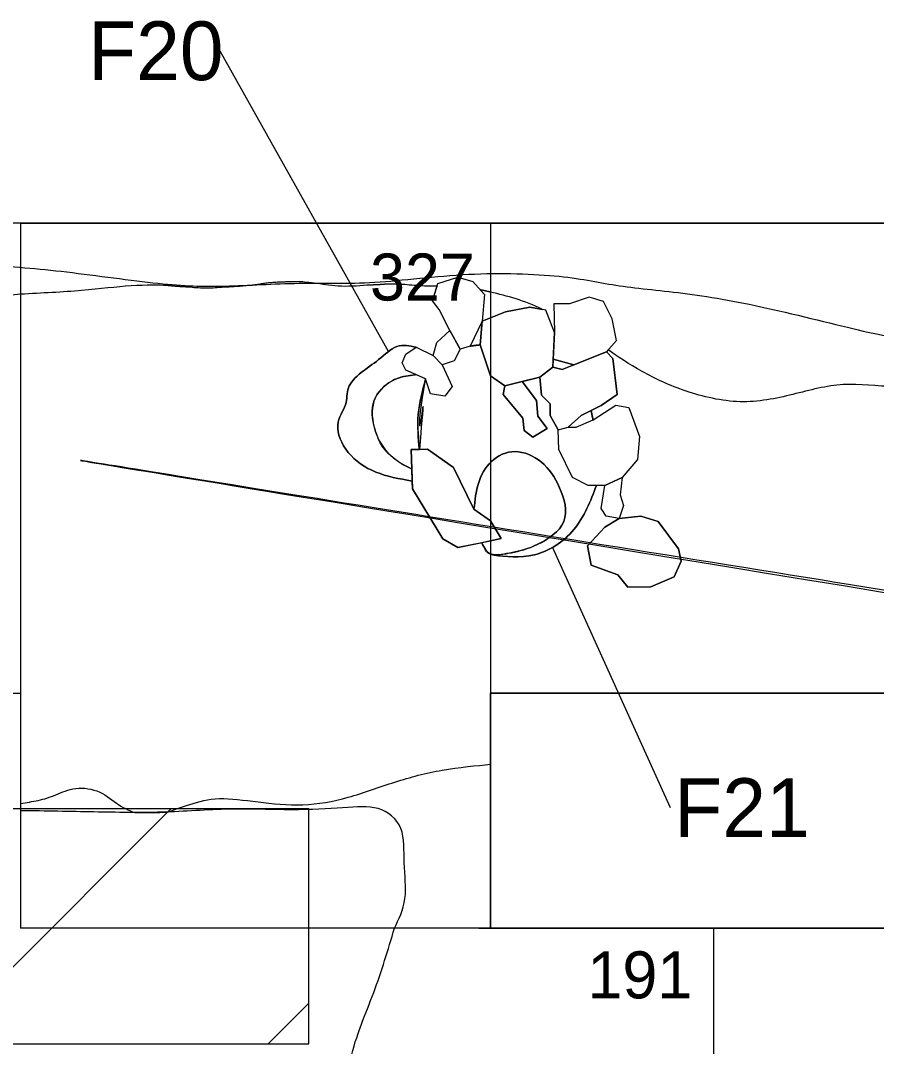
# Model space of a CAD drawing. Extents: x -271.8 to -179.5, y -302.5 to -251.
# Drawn here: x -222.4 to -215.12, y -263.01 to -254.28 of the extents above; entities that cross this region are included whole.
import ezdxf

# ---------------------------------------------------------------- set-up
doc = ezdxf.new("R2010")
doc.units = 0
for name, color, linetype in [('Feature 15', 7, 'Continuous'), ('Feature Labels', 7, 'Continuous'), ('Fenceline Trench', 7, 'Continuous'), ('Limits of Excavation', 7, 'Continuous'), ('Mulberry Road Bed', 7, 'Continuous'), ('Pi Sunyer Trench', 7, 'Continuous'), ('Posthole', 7, 'Continuous'), ('Postmolds', 7, 'Continuous'), ('Quadrat Boundaries', 7, 'Continuous'), ('Quadrat Numbers', 7, 'Continuous'), ('Stone', 7, 'Continuous')]:
    doc.layers.add(name, color=color, linetype=linetype)

msp = doc.modelspace()

# ---------------------------------------------------------------- linework, layer by layer
at = {"layer": 'Feature 15'}
for points in [[(-219.2185, -262), (-219.1834, -261.9276), (-219.1005, -261.757), (-219.1473, -261.4463), (-219.1227, -261.1271), (-219.3489, -260.9478), (-219.6315, -260.9762), (-220.0807, -261.0004), (-220.6134, -260.9747), (-221.2027, -261.0228), (-221.7674, -261.0101), (-222.1832, -261.0035), (-222.4, -261)], [(-230, -262.922), (-229.8786, -262.9558), (-229.5358, -263.0514), (-229.0313, -263.313), (-228.7224, -263.7412), (-228.4752, -264.1744), (-228.3391, -264.6259), (-228.1848, -265.0238), (-228.0996, -265.3633), (-228.1036, -265.6634), (-228.064, -266.0195), (-228.0379, -266.3748), (-227.6323, -266.5868), (-227.1763, -266.5062), (-226.5649, -266.5425), (-226.0045, -266.4669), (-225.3796, -266.5218), (-224.7204, -266.4858), (-223.8954, -266.5136), (-222.89, -266.5067), (-221.9797, -266.4396), (-221.1792, -266.3526), (-220.6173, -266.1271), (-220.177, -265.7134), (-219.9045, -265.1978), (-219.8053, -264.679), (-219.7954, -264.1976), (-219.6401, -263.6868), (-219.6314, -263.1094), (-219.3794, -262.5403), (-219.2739, -262.1861), (-219.2185, -262)]]:
    msp.add_open_spline(points, degree=3, dxfattribs=at)
at = {"layer": 'Feature Labels'}
for p, q in [((-220.7042, -254.5341), (-219.2711, -257.0913)), ((-216.8689, -260.9744), (-217.8749, -258.7571))]:
    msp.add_line(p, q, dxfattribs=at)
at = {"layer": 'Fenceline Trench'}
for p, q in [((-218.4734, -256.8357), (-218.5737, -257.0468)), ((-218.4893, -257.0363), (-218.4734, -256.8357)), ((-219.0327, -257.0574), (-218.8902, -257.126)), ((-217.4, -257.0797), (-217.413, -257.0943)), ((-217.4289, -258.2341), (-217.5001, -258.2341))]:
    msp.add_line(p, q, dxfattribs=at)
for points in [[(-218.7478, -256.9149), (-218.8375, -256.7355), (-218.8955, -256.6616), (-218.8558, -256.5381)], [(-218.4894, -256.5679), (-218.4523, -256.6088), (-218.4734, -256.8357)], [(-218.4734, -256.8357), (-218.273, -256.7566), (-218.0672, -256.7144), (-217.9593, -256.7351)], [(-218.8902, -257.126), (-218.8586, -257.0152), (-218.7478, -256.9149)], [(-217.413, -257.0943), (-217.3603, -257.1524), (-217.3233, -257.4584), (-217.4605, -257.5534), (-217.5449, -257.5956)], [(-217.5291, -257.6748), (-217.3339, -257.5481), (-217.2231, -257.5692), (-217.1334, -257.8173), (-217.1492, -258.0125), (-217.2811, -258.1655)], [(-218.4756, -258.7195), (-218.6792, -258.7618), (-218.8058, -258.6879), (-219.0643, -258.2605), (-219.0664, -258.1961)], [(-217.2811, -258.1655), (-217.297, -258.3133), (-217.2706, -258.403), (-217.3075, -258.5138)], [(-217.3075, -258.5138), (-217.4183, -258.4927), (-217.4605, -258.4294), (-217.4289, -258.2341)], [(-217.3075, -258.5138), (-217.1229, -258.4927), (-216.9752, -258.5402), (-216.8011, -258.7724), (-216.78, -258.8779), (-216.838, -259.0098), (-217.0385, -259.0943), (-217.2337, -259.0995), (-217.3181, -258.994), (-217.5449, -258.9096), (-217.5766, -258.746), (-217.4289, -258.5877), (-217.3075, -258.5138)], [(-218.4, -260.6051), (-218.4, -260), (-209.8158, -260)]]:
    msp.add_lwpolyline(points, dxfattribs=at)
for points, degree in [([(-221.1615, -256.5308), (-221.2143, -256.5283), (-221.447, -256.5249), (-221.8587, -256.5786), (-222.2191, -256.5964), (-222.4, -256.6054)], 3), ([(-220.9768, -256.5451), (-221.0385, -256.5419), (-221.1, -256.537), (-221.1615, -256.5308)], 2), ([(-220.691, -256.5471), (-220.7385, -256.5518), (-220.8336, -256.5576), (-220.929, -256.5496), (-220.9768, -256.5451)], 3), ([(-220.0163, -256.5), (-220.2416, -256.4992), (-220.4657, -256.5375), (-220.691, -256.5471)], 2), ([(-219.4264, -256.5276), (-219.4973, -256.5328), (-219.6825, -256.5479), (-219.8781, -256.511), (-220.0043, -256.5009), (-220.0163, -256.5)], 3), ([(-219.2929, -256.5202), (-219.3373, -256.5242), (-219.3818, -256.5268), (-219.4264, -256.5276)], 2), ([(-218.8558, -256.5381), (-218.8779, -256.538), (-219.0199, -256.5363), (-219.1651, -256.5179), (-219.2887, -256.5201), (-219.2929, -256.5202)], 3), ([(-222.4, -256.6054), (-222.5387, -256.617), (-222.8027, -256.6391), (-223.1844, -256.7179), (-223.5626, -256.7317), (-223.9097, -256.8626), (-224.2988, -256.9268), (-224.637, -257.0277), (-225.0001, -257.0202), (-225.3272, -257.1399), (-225.6643, -257.2084), (-225.88, -257.2341), (-225.9603, -257.2409)], 3), ([(-218.4, -256.5879), (-218.4298, -256.581), (-218.4595, -256.5742), (-218.4894, -256.5679)], 2), ([(-217.9593, -256.7351), (-218.0378, -256.6976), (-218.1818, -256.6395), (-218.3333, -256.6037), (-218.4, -256.5879)], 3), ([(-219.0664, -258.1961), (-219.1814, -258.175), (-219.3865, -258.1376), (-219.6351, -257.9688), (-219.7414, -257.702), (-219.6078, -257.5449), (-219.6373, -257.399), (-219.5037, -257.266), (-219.3541, -257.1714), (-219.1983, -257.0194), (-219.0897, -257.0443), (-219.0327, -257.0574)], 3), ([(-218.5737, -257.0468), (-218.5455, -257.0433), (-218.5174, -257.0398), (-218.4893, -257.0363)], 2), ([(-210.9594, -258.507), (-211.0129, -258.5117), (-211.1944, -258.5121), (-211.5175, -258.4106), (-211.8505, -258.0984), (-212.3365, -257.7731), (-212.9036, -257.6031), (-213.4649, -257.4108), (-213.9747, -257.4609), (-214.4906, -257.3355), (-214.9716, -257.4148), (-215.4009, -257.3426), (-215.8259, -257.4622), (-216.2704, -257.5558), (-216.7585, -257.4375), (-217.1177, -257.271), (-217.3269, -257.13), (-217.4, -257.0797)], 3), ([(-217.5449, -257.5956), (-217.5396, -257.622), (-217.5344, -257.6484), (-217.5291, -257.6748)], 2), ([(-217.5001, -258.2341), (-217.5499, -258.363), (-217.657, -258.64), (-218.0274, -258.8675), (-218.2776, -258.8382), (-218.3704, -258.8261)], 3), ([(-218.3704, -258.8261), (-218.381, -258.8254), (-218.4299, -258.8163), (-218.4554, -258.7624), (-218.4756, -258.7195)], 3), ([(-221.1521, -261.012), (-221.0994, -260.9966), (-220.967, -260.9451), (-220.7217, -260.8785), (-220.3896, -260.9269), (-219.9963, -260.9668), (-219.6166, -260.8996), (-219.2128, -260.7486), (-218.8217, -260.645), (-218.5192, -260.6164), (-218.4, -260.6051)], 3), ([(-222.4, -260.9375), (-222.3483, -260.9302), (-222.2499, -260.9165), (-222.1004, -260.8705), (-221.9423, -260.7913), (-221.7111, -260.8254), (-221.5702, -260.9582), (-221.4563, -261.0065), (-221.426, -261.0159)], 3), ([(-221.426, -261.0159), (-221.3346, -261.0163), (-221.2433, -261.0154), (-221.1521, -261.012)], 2)]:
    msp.add_open_spline(points, degree=degree, dxfattribs=at)
at = {"layer": 'Limits of Excavation'}
for points in [[(-206.8, -256), (-227.8, -256)], [(-260, -282.5), (-230, -282.5), (-230, -288), (-222, -288), (-222, -283), (-220, -283), (-215.9, -283), (-207.4, -283), (-207.4, -282.5), (-195.9, -282.5), (-195.9, -276.5), (-201.5, -276.5), (-201.5, -262), (-218.4, -262), (-218.4, -260), (-202, -260), (-202, -258.0888)]]:
    msp.add_lwpolyline(points, dxfattribs=at)
at = {"layer": 'Mulberry Road Bed'}
msp.add_open_spline([(-230, -256.6928), (-229.525, -256.5406), (-228.8379, -256.5529), (-228.3425, -256.6928), (-227.9266, -256.6947), (-227.5331, -256.644), (-227.1996, -256.5948), (-225.9097, -256.4179), (-224.9175, -256.4022), (-224.0804, -256.3894), (-223.514, -256.3285), (-222.6845, -256.3514), (-222.0472, -256.4036), (-221.1615, -256.5308), (-220.691, -256.5471), (-220.0163, -256.5), (-219.4264, -256.5276), (-218.5916, -256.412), (-217.7463, -256.441), (-217.3321, -256.5425), (-216.7435, -256.5889), (-216.0434, -256.7131), (-215.076, -256.9649), (-214.7919, -256.9933), (-214.471, -257.0387), (-214.149, -256.9464), (-213.8541, -256.812), (-213.4827, -256.8312), (-213.1817, -256.9213), (-212.874, -256.8725), (-212.4335, -256.7002), (-212.041, -256.769), (-211.4549, -257.2198), (-211.0705, -257.5474), (-210.8165, -257.7943), (-210.521, -257.9708), (-210.1815, -258.0734), (-210, -258.1131), (-209.9304, -258.0644), (-209.8199, -257.9904), (-209.6364, -257.885), (-209.4641, -257.7766), (-209.4186, -257.7339), (-209.3836, -257.692), (-209.3418, -257.609), (-209.3633, -257.4811), (-209.5188, -257.3087), (-209.5153, -257.1295), (-209.4367, -256.9972), (-209.3683, -256.8551), (-209.2476, -256.7417), (-209.0902, -256.7117), (-208.8942, -256.7914), (-208.7778, -256.9577), (-208.6872, -257.1518), (-208.6477, -257.4538), (-208.7442, -257.7451), (-208.8887, -258.0873), (-209.0094, -258.3884), (-209.0368, -258.6731), (-209.0495, -259.0139), (-209.1039, -259.297), (-209.1929, -259.5296), (-209.3522, -259.6981), (-209.6451, -259.8028), (-209.7554, -259.8953), (-209.8158, -260), (-230, -256.6928), (-209.8158, -260)], degree=3, dxfattribs=at)
at = {"layer": 'Pi Sunyer Trench'}
for p, q in [((-223.1212, -262.9843), (-221.1212, -260.9843)), ((-220.2928, -262.9843), (-219.9474, -262.639))]:
    msp.add_line(p, q, dxfattribs=at)
for points in [[(-220.4474, -260.9843), (-257.9474, -260.9843), (-257.9474, -257.2343), (-259.9474, -257.2343), (-259.9474, -260.9843), (-267.8133, -260.9843)], [(-220.4474, -262.9843), (-219.9474, -262.9843), (-219.9474, -260.9843), (-220.4474, -260.9843)], [(-220.4474, -270.9843), (-257.9474, -270.9843), (-257.9474, -262.9843), (-220.4474, -262.9843)]]:
    msp.add_lwpolyline(points, dxfattribs=at)
at = {"layer": 'Posthole'}
for p, q in [((-218.5737, -257.0468), (-218.6581, -257.0732)), ((-217.8684, -257.1587), (-217.872, -257.2262)), ((-217.6926, -257.2051), (-217.8684, -257.1587)), ((-217.9828, -257.3107), (-218.1305, -257.3476)), ((-219.0664, -258.1961), (-219.0696, -258.0943))]:
    msp.add_line(p, q, dxfattribs=at)
for points in [[(-219.0379, -257.2896), (-219.1223, -257.2526), (-219.154, -257.1893), (-219.1223, -257.1154), (-219.0327, -257.0574)], [(-218.6581, -257.0732), (-218.7108, -257.1735), (-218.8111, -257.2051)], [(-218.2782, -257.3845), (-218.4, -257.3001), (-218.4893, -257.0363)], [(-218.8111, -257.2051), (-218.7267, -257.3898), (-218.79, -257.4743), (-218.9113, -257.4531), (-218.9535, -257.3265)], [(-217.872, -257.2262), (-217.7929, -257.2473), (-217.6926, -257.2051)], [(-218.1305, -257.3476), (-218.0092, -257.5112), (-217.9986, -257.6431), (-217.9195, -257.7487), (-218.0408, -257.8225), (-218.1147, -257.7645), (-218.1252, -257.6589), (-218.2941, -257.4584), (-218.2782, -257.3845)], [(-217.8245, -257.7592), (-217.8931, -257.6378), (-217.8931, -257.5376), (-217.967, -257.4637), (-217.9828, -257.3107)], [(-217.5449, -257.5956), (-217.6293, -257.6378), (-217.7401, -257.7381)], [(-217.7401, -257.7381), (-217.6715, -257.7381), (-217.5291, -257.6748)], [(-217.5001, -258.2341), (-217.5713, -258.2341), (-217.7032, -258.1655), (-217.8193, -257.9281), (-217.8245, -257.7592)], [(-219.0063, -257.9254), (-218.9377, -257.9228), (-218.7161, -258.0811), (-218.542, -258.4346)]]:
    msp.add_lwpolyline(points, dxfattribs=at)
for points, degree in [([(-219.0327, -257.0574), (-219.0897, -257.0443), (-219.1983, -257.0194), (-219.3541, -257.1714), (-219.5037, -257.266), (-219.6373, -257.399), (-219.6078, -257.5449), (-219.7414, -257.702), (-219.6351, -257.9688), (-219.3865, -258.1376), (-219.1814, -258.175), (-219.0664, -258.1961)], 3), ([(-218.4893, -257.0363), (-218.5174, -257.0398), (-218.5455, -257.0433), (-218.5737, -257.0468)], 2), ([(-219.3861, -257.7487), (-219.4102, -257.6699), (-219.4272, -257.5004), (-219.3003, -257.3723), (-219.2279, -257.3371)], 3), ([(-219.2279, -257.3371), (-219.1685, -257.3082), (-219.1032, -257.2989), (-219.0379, -257.2896)], 2), ([(-218.9535, -257.3265), (-219.0168, -257.6378), (-219.0063, -257.9254), (-218.9535, -257.3265), (-219.0063, -257.9254)], 3), ([(-218.9535, -257.3265), (-218.9622, -257.3588), (-218.9708, -257.3911), (-218.9789, -257.4234)], 2), ([(-218.9789, -257.4234), (-218.9966, -257.4945), (-219.0308, -257.6598), (-219.0152, -257.8291), (-219.0063, -257.9254)], 3), ([(-217.5291, -257.6748), (-217.5344, -257.6484), (-217.5396, -257.622), (-217.5449, -257.5956)], 2), ([(-219.2226, -258.0019), (-219.3, -257.9391), (-219.3556, -257.8486), (-219.3861, -257.7487)], 2), ([(-218.542, -258.4346), (-218.5333, -258.3561), (-218.5173, -258.2122), (-218.4122, -258.0129), (-218.1958, -257.909), (-217.9533, -258.016), (-217.8034, -258.2337), (-217.712, -258.5614), (-218.0149, -258.7575), (-218.2152, -258.8061), (-218.3498, -258.8272), (-218.3704, -258.8261)], 3), ([(-219.0696, -258.0943), (-219.1231, -258.0667), (-219.1767, -258.0392), (-219.2226, -258.0019)], 2), ([(-218.3704, -258.8261), (-218.2776, -258.8382), (-218.0274, -258.8675), (-217.657, -258.64), (-217.5499, -258.363), (-217.5001, -258.2341)], 3)]:
    msp.add_open_spline(points, degree=degree, dxfattribs=at)
at = {"layer": 'Postmolds'}
msp.add_line((-218.9535, -257.3265), (-219.0379, -257.2896), dxfattribs=at)
for points in [[(-219.0696, -258.0943), (-219.0749, -257.9281), (-219.0063, -257.9254)], [(-218.542, -258.4346), (-218.4, -258.5349), (-218.3099, -258.6827), (-218.4, -258.7038), (-218.4756, -258.7195)]]:
    msp.add_lwpolyline(points, dxfattribs=at)
for points in [[(-219.0379, -257.2896), (-219.1032, -257.2989), (-219.2481, -257.3196), (-219.4272, -257.5004), (-219.3994, -257.7772), (-219.267, -257.9927), (-219.1231, -258.0667), (-219.0696, -258.0943)], [(-219.0063, -257.9254), (-219.0152, -257.8291), (-219.0339, -257.6265), (-218.9812, -257.4297), (-218.9535, -257.3265)], [(-218.4756, -258.7195), (-218.4554, -258.7624), (-218.4197, -258.8379), (-218.2248, -258.8084), (-218.0149, -258.7575), (-217.712, -258.5614), (-217.8034, -258.2337), (-217.9533, -258.016), (-218.1958, -257.909), (-218.4122, -258.0129), (-218.5173, -258.2122), (-218.5333, -258.3561), (-218.542, -258.4346)]]:
    msp.add_open_spline(points, degree=3, dxfattribs=at)
at = {"layer": 'Quadrat Boundaries'}
for p, q in [((-222.4, -256), (-230, -256)), ((-222.4, -256), (-218.4, -256)), ((-222.4, -256), (-222.4, -262)), ((-218.4, -256), (-210, -256)), ((-218.4, -256), (-218.4, -262)), ((-230, -260), (-222.4, -260)), ((-210, -260), (-218.4, -260)), ((-218.4, -262), (-222.4, -262)), ((-218.5, -262), (-216.5, -262)), ((-216.5, -262), (-206.5, -262)), ((-216.5, -270), (-216.5, -262))]:
    msp.add_line(p, q, dxfattribs=at)
at = {"layer": 'Stone'}
for points in [[(-218.6581, -257.0732), (-218.7478, -256.9149), (-218.8375, -256.7355), (-218.8955, -256.6616), (-218.848, -256.5139), (-218.6792, -256.4611), (-218.5526, -256.498), (-218.4523, -256.6088), (-218.4734, -256.8357), (-218.5737, -257.0468)], [(-217.8562, -256.9307), (-217.8684, -257.1587), (-217.6926, -257.2051), (-217.413, -257.0943), (-217.3286, -256.9993), (-217.3655, -256.8146), (-217.4394, -256.6669), (-217.5607, -256.6299), (-217.7296, -256.688), (-217.8615, -256.688)], [(-218.4734, -256.8357), (-218.4893, -257.0363), (-218.4, -257.3001), (-218.2782, -257.3845), (-217.9828, -257.3107), (-217.872, -257.2262), (-217.8562, -256.9307), (-217.93, -256.7408), (-218.0672, -256.7144), (-218.273, -256.7566)], [(-218.8111, -257.2051), (-218.8902, -257.126), (-218.8586, -257.0152), (-218.7478, -256.9149), (-218.6581, -257.0732), (-218.7108, -257.1735)], [(-218.7267, -257.3898), (-218.79, -257.4743), (-218.9113, -257.4531), (-218.9535, -257.3265), (-219.1223, -257.2526), (-219.154, -257.1893), (-219.1223, -257.1154), (-219.0327, -257.0574), (-218.8902, -257.126), (-218.8111, -257.2051)], [(-217.413, -257.0943), (-217.6926, -257.2051), (-217.7929, -257.2473), (-217.872, -257.2262), (-217.9828, -257.3107), (-217.967, -257.4637), (-217.8931, -257.5376), (-217.8931, -257.6378), (-217.8245, -257.7592), (-217.7401, -257.7381), (-217.6293, -257.6378), (-217.4605, -257.5534), (-217.3233, -257.4584), (-217.3603, -257.1524)], [(-218.1305, -257.3476), (-218.2782, -257.3845), (-218.2941, -257.4584), (-218.1252, -257.6589), (-218.1147, -257.7645), (-218.0408, -257.8225), (-217.9195, -257.7487), (-217.9986, -257.6431), (-218.0092, -257.5112)], [(-217.2811, -258.1655), (-217.4289, -258.2341), (-217.5713, -258.2341), (-217.7032, -258.1655), (-217.8193, -257.9281), (-217.8245, -257.7592), (-217.7401, -257.7381), (-217.6715, -257.7381), (-217.5291, -257.6748), (-217.3339, -257.5481), (-217.2231, -257.5692), (-217.1334, -257.8173), (-217.1492, -258.0125)], [(-218.3099, -258.6827), (-218.4, -258.5349), (-218.542, -258.4346), (-218.7161, -258.0811), (-218.9377, -257.9228), (-219.0749, -257.9281), (-219.0643, -258.2605), (-218.8058, -258.6879), (-218.6792, -258.7618), (-218.4, -258.7038)], [(-217.3075, -258.5138), (-217.4183, -258.4927), (-217.4605, -258.4294), (-217.4289, -258.2341), (-217.2811, -258.1655), (-217.297, -258.3133), (-217.2706, -258.403)], [(-217.3075, -258.5138), (-217.4289, -258.5877), (-217.5766, -258.746), (-217.5449, -258.9096), (-217.3181, -258.994), (-217.2337, -259.0995), (-217.0385, -259.0943), (-216.838, -259.0098), (-216.78, -258.8779), (-216.8011, -258.7724), (-216.9752, -258.5402), (-217.1229, -258.4927)]]:
    msp.add_lwpolyline(points, close=True, dxfattribs=at)

# ---------------------------------------------------------------- texts
at = {"layer": 'Feature Labels'}
for s, p in [('F20', (-221.8245, -254.7841)), ('F21', (-216.8376, -261.2244))]:
    msp.add_text(s, height=0.5, dxfattribs=at).set_placement(p)
at = {"layer": 'Quadrat Numbers'}
for s, p in [('327', (-219.4264, -256.6592)), ('191', (-217.5765, -262.597))]:
    msp.add_text(s, height=0.4, dxfattribs=at).set_placement(p)

doc.saveas('drawing.dxf')
